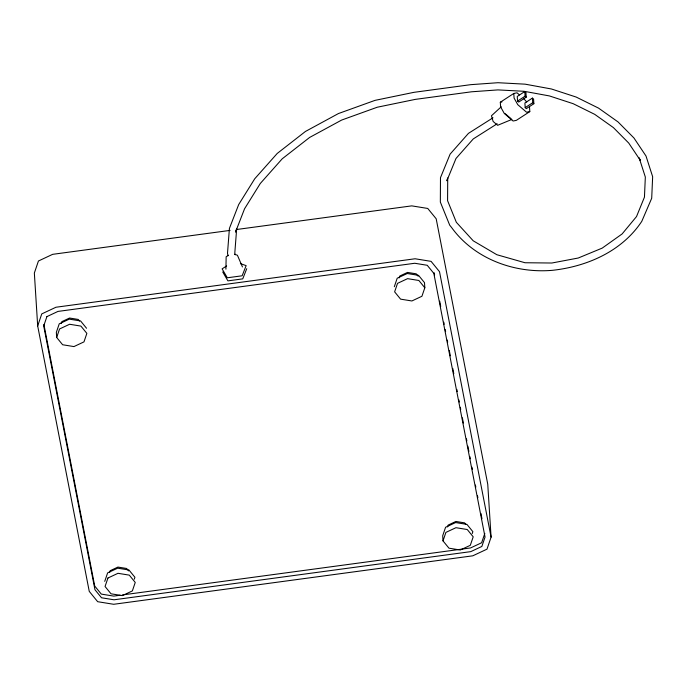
<?xml version="1.0" encoding="UTF-8"?>
<svg xmlns="http://www.w3.org/2000/svg" width="687" height="687" viewBox="0 0 687 687"><rect width="100%" height="100%" fill="white"/><g stroke="black" fill="none" stroke-linecap="round" stroke-linejoin="round"><path stroke-width="1.03" d="M447.718 177.899L447.581 200.69L456.34 222.287L473.24 240.819L496.838 254.714L525.005 262.743L551.841 263.018L578.239 258.02L602.224 248.101L622.113 233.949L636.523 216.56L644.449 197.143L645.333 177.048L639.09 157.624M225.911 269.175L226.16 256.749L228.496 255.238M447.435 178.843L446.876 180.75L455.988 158.491L473.283 138.911L497.165 123.763M37.682 325.913L41.77 313.899L55.973 307.235L415.077 258.767L431.084 261.361L439.508 271.683L491.085 537.148L486.997 549.153L472.785 555.817L113.681 604.285L97.674 601.7L89.25 591.378L37.682 325.913L34.35 273.014L38.438 261L52.641 254.336L230.076 230.394M61.195 323.517L61.83 321.653L69.55 318.029L78.241 319.438L79.546 321.035M56.678 337.463L59.563 328.97L69.602 324.264L80.911 326.093L86.863 333.384L83.977 341.877L73.938 346.583L62.629 344.754L56.678 337.463L56.351 332.328L59.237 323.843L69.275 319.137L80.585 320.958L86.545 328.257M104.733 581.374L107.627 572.881L117.666 568.175L128.967 570.004L134.927 577.295L134.283 579.184M109.576 572.554L110.212 570.691L117.932 567.076L126.623 568.475L128.589 570.88M394.312 286.719L397.198 278.226L407.236 273.52L418.546 275.35L424.497 282.64L424.824 287.776L421.93 296.26L411.891 300.966L400.59 299.146L394.63 291.846L397.524 283.362L407.563 278.656L418.864 280.476L424.824 287.776M399.156 277.9L399.791 276.037L407.503 272.413L416.202 273.821L418.16 276.226M447.538 526.946L448.173 525.083L455.885 521.459L464.584 522.867L465.889 524.464M443.012 540.892L445.906 532.399L455.945 527.693L467.246 529.522L473.206 536.813L470.312 545.306L460.281 550.012L448.972 548.183L443.012 540.892L442.694 535.757L445.58 527.273L455.618 522.567L466.928 524.387L472.879 531.686L472.235 533.567M484.816 533.387L481.63 542.756L470.543 547.951L122.269 594.959M246.736 268.694L242.751 278.87L227.904 280.871L222.717 271.94M501.261 106.768L491.454 115.768L493.129 121.444L497.637 125.317L511.875 119.426M529.514 106.949L529.806 111.595L516.332 120.371L513.095 121.015L504.301 113.467L500.608 106.88L500.316 102.234L513.799 93.449L517.036 92.814L519.432 94.875M524.791 91.526L517.268 96.429L517.56 101.075L518.702 102.062L526.225 97.159L525.933 92.505L524.791 91.526L525.083 96.18L526.225 97.159M517.56 101.075L525.083 96.18M532.425 98.086L524.902 102.981L525.194 107.636L526.345 108.623L533.868 103.72L533.576 99.065L532.425 98.086L532.717 102.732L533.868 103.72M525.194 107.636L532.717 102.732M226.598 265.963L222.124 268.857L227.311 277.788L242.15 275.788L246.135 265.62L240.424 263.645M493 117.795L468.465 133.355L450.131 154.103L440.479 177.684L440.341 202.081L449.71 225.19L451.488 227.371C474.21 258.922 514.469 273.598 552.485 270.317C587.145 266.53 622.078 251.219 641.787 221.334L651.705 198.242L652.65 176.705L646.003 156.009L633.955 137.993L618.008 121.908L598.566 108.134L576.17 97.056L551.463 88.992L525.134 84.166L497.92 82.715L470.75 84.664L413.918 92.341L375.068 100.354L338.433 113.553L305.449 131.457L277.222 153.45L254.748 178.749L238.69 204.554L229.424 228.376L227.5 253.288L227.981 255.762M500.316 102.234L501.939 101.916M529.806 111.595L526.568 112.23L517.783 104.69L514.091 98.104L513.799 93.449M236.448 229.527L411.753 205.868L427.752 208.453L436.185 218.784L487.753 484.249L491.085 537.148M120.148 595.243L113.776 596.11L101.29 594.092L94.72 586.037L43.891 324.401M234.507 254.224L237.41 255.229L242.451 266.942M523.425 98.301L526.749 102.002M505.237 113.724L511.137 118.791M639.477 158.508L640.25 160.277L628.734 143.059L613.397 127.593L594.702 114.343L573.173 103.694L549.411 95.931L524.087 91.294L497.92 89.903L471.54 91.792L415.249 99.392L377.24 107.232L341.671 120.053L309.631 137.443L282.22 158.8L260.321 183.455L244.563 208.771L235.504 232.069L236.672 228.694L234.817 252.799L235.203 254.791M434.193 272.799L434.596 274.903M439.697 301.172L440.719 306.428M443.785 322.186L444.188 324.29M445.21 329.537L445.623 331.641M447.254 340.048L447.666 342.152M449.298 350.559L450.32 355.806M452.767 368.421L453.789 373.676M456.846 389.435L457.259 391.538M458.89 399.946L459.302 402.041M460.316 407.297L460.728 409.4M462.36 417.808L463.382 423.055M466.447 438.821L466.851 440.925M467.873 446.172L468.895 451.428M469.917 456.683L470.32 458.787M471.952 467.194L472.364 469.29M475.421 485.056L475.833 487.152M477.465 495.559L477.877 497.663M480.934 513.421L481.956 518.676M46.905 316.613L43.71 325.982L94.952 589.721L101.521 597.776L114.008 599.794L470.775 551.635L481.862 546.44L485.048 537.071L433.806 273.332L427.237 265.285L414.75 263.267L57.983 311.417L46.905 316.613M107.945 578.016L105.059 586.5L111.011 593.8L122.32 595.62L132.359 590.914L135.245 582.43L129.293 575.131L117.984 573.31L107.945 578.016"/></g></svg>
